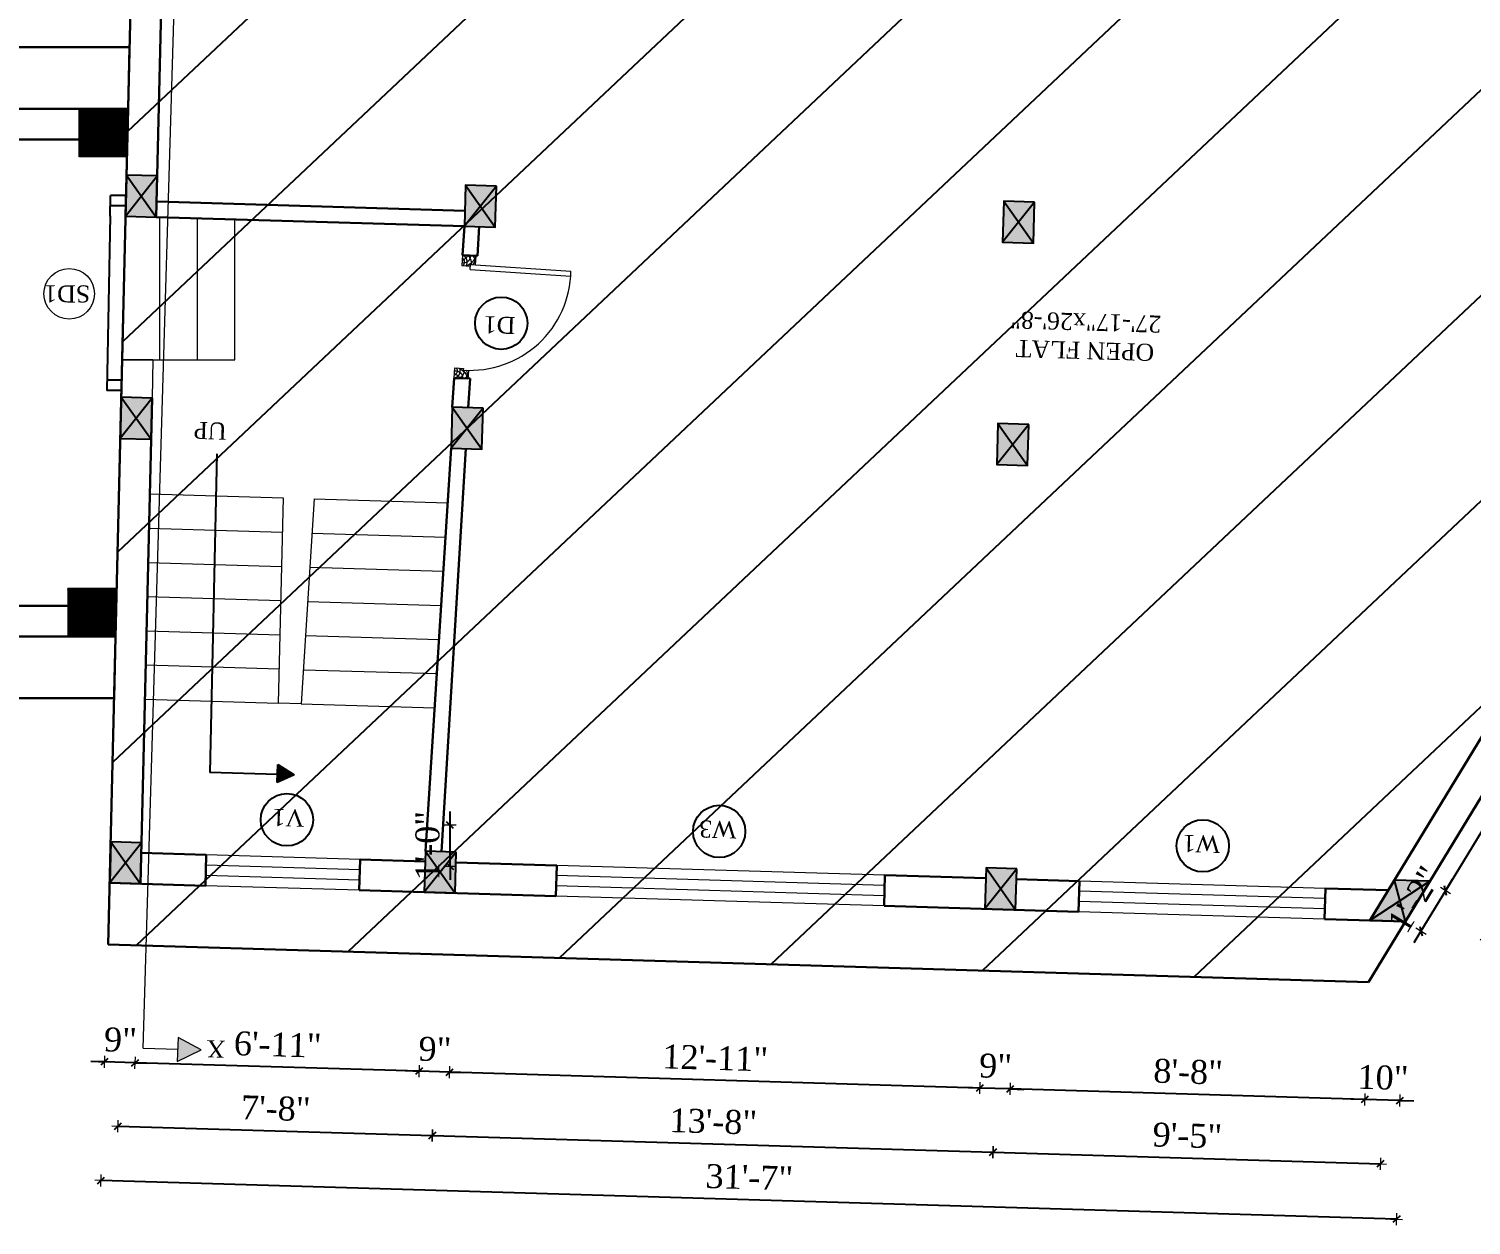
# Model space of a CAD drawing. Header units: inches. Extents: x 4069 to 291496, y -47643 to 12535.
# Drawn here: x 141528.4 to 141950.1, y -20726.8 to -20377 of the extents above; entities that cross this region are included whole.
import ezdxf

# ---------------------------------------------------------------- set-up
doc = ezdxf.new("R2010")
doc.units = ezdxf.units.IN
doc.header["$LTSCALE"] = 5
doc.header["$MEASUREMENT"] = 0
for name, color, linetype, lineweight in [('A-WALL', 7, 'Continuous', 9), ('Dimension', 7, 'Continuous', 18), ('DOOR', 62, 'Continuous', 0), ('Dw', 2, 'Continuous', 18), ('tefriş', 30, 'Continuous', 9)]:
    doc.layers.add(name, color=color, linetype=linetype, lineweight=lineweight)
doc.layers.add('dim line', color=7, linetype='Continuous', lineweight=15, true_color=0xfab2b2)
doc.layers.add('TEXT', color=6, linetype='Continuous')
doc.layers.add('WALL', color=7, linetype='Continuous')
doc.styles.add('ordinary', font='times.ttf')
doc.dimstyles.new('Copy of 96', dxfattribs={"dimtxt": 7, "dimasz": 4, "dimexe": 0.5, "dimexo": 0.5, "dimgap": 3, "dimtad": 1, "dimdec": 1, "dimzin": 11, "dimdsep": 46, "dimlunit": 4, "dimtxsty": 'ordinary', "dimblk": 'OBLIQUE', "dimcen": 0.09, "dimse1": 1, "dimse2": 1, "dimclrt": 6, "dimazin": 0, "dimtfac": 1, "dimtdec": 1, "dimtix": 1, "dimtmove": 2, "dimatfit": 3, "dimldrblk": 'leader', "dimfxl": 0.5, "dimfxlon": 1, "dimtolj": 1, "dimtzin": 0, "dimarcsym": 0})

# ---------------------------------------------------------------- blocks, each defined once
blk = doc.blocks.new('C1a')
at = {"color": 1, "ltscale": 5}
for p, q in [((18657.75, 4625.76), (18648.75, 4625.76)), ((18648.75, 4625.76), (18648.82, 4613.76)), ((18657.82, 4613.76), (18657.75, 4625.76)), ((18648.82, 4613.76), (18657.82, 4613.76))]:
    blk.add_line(p, q, dxfattribs=at)
blk = doc.blocks.new('c2a')
at = {"color": 1, "ltscale": 5}
for p, q in [((18091.63, 4625.76), (18084.82, 4613.76)), ((18101.98, 4625.76), (18091.63, 4625.76)), ((18095.17, 4613.76), (18101.98, 4625.76)), ((18084.82, 4613.76), (18095.17, 4613.76))]:
    blk.add_line(p, q, dxfattribs=at)
blk = doc.blocks.new('A$C27B36B59')
at = {"layer": 'DOOR'}
for p, q in [((0, 4), (0, 0)), ((2.5, 4), (0, 4)), ((0, 0), (3, 0)), ((2.5, 2.5), (2.5, 4)), ((3, 2.5), (2.5, 2.5)), ((3, 0), (3, 2.5))]:
    blk.add_line(p, q, dxfattribs=at)
for centre, radius, start, end in [((-1.4, -0.54), 4.75, 22.1411, 72.838), ((1.34, 2.09), 1.64, 45.138, 144.8948), ((2.21, 0.3), 2.49, 83.3149, 152.658), ((0.13, 0.37), 2.05, 349.4875, 93.6805), ((1.96, -0.47), 2.01, 58.7447, 166.495), ((-0.06, 0.32), 1.13, 343.542, 86.947), ((2.08, -0.4), 1.17, 38.2816, 160.1519)]:
    blk.add_arc(centre, radius, start, end, dxfattribs=at)
blk = doc.blocks.new('D2')
at = {"layer": 'DOOR'}
for p, q in [((74473.95, 24047.59), (74473.95, 24018.09)), ((74473.95, 24047.59), (74475.45, 24047.59)), ((74475.45, 24047.59), (74475.45, 24018.13))]:
    blk.add_line(p, q, dxfattribs=at)
blk.add_arc((74473.95, 24047.59), 29.5, 180, 272.9146, dxfattribs=at)
at = {"layer": 'DOOR', "xscale": -1, "rotation": 180}
blk.add_blockref('A$C27B36B59', (74441.95, 24050.09), dxfattribs=at)
at = {"layer": 'DOOR', "rotation": 180}
blk.add_blockref('A$C27B36B59', (74477.95, 24050.09), dxfattribs=at)
blk = doc.blocks.new('x-x')
at = {"ltscale": 5}
for points in [[(11364.03, -701.52), (11364.03, -694.51), (11357.15, -698.09)], [(11364.03, -1135.52), (11364.03, -1128.51), (11357.15, -1132.09)]]:
    blk.add_hatch(color=256, dxfattribs=at).paths.add_polyline_path(points)
for p, q in [((11364.03, -694.51), (11357.15, -698.09)), ((11364.03, -701.52), (11364.03, -694.51)), ((11357.15, -698.09), (11364.03, -701.52)), ((11374.13, -698.09), (11364.03, -698.09)), ((11374.13, -698.09), (11374.13, -1132.09)), ((11364.03, -1128.51), (11357.15, -1132.09)), ((11364.03, -1135.52), (11364.03, -1128.51)), ((11357.15, -1132.09), (11364.03, -1135.52)), ((11374.13, -1132.09), (11364.03, -1132.09))]:
    blk.add_line(p, q, dxfattribs=at)
at = {"layer": 'A-WALL', "color": 1, "ltscale": 5}
blk.add_line((11374.13, -1120.09), (11374.13, -1132.09), dxfattribs=at)
at = {"layer": 'TEXT', "style": 'ordinary'}
for p in [(11350.08, -700.97), (11350.08, -1134.1)]:
    blk.add_text('X', height=5, dxfattribs=at).set_placement(p)
blk = doc.blocks.new('oblique')
at = {"color": 0, "lineweight": -2}
blk.add_line((0.25, 0.25), (-0.25, -0.25), dxfattribs=at)
at = {"layer": 'dim line', "lineweight": 9}
for p, q in [((-0.4375, 0), (0.4375, 0)), ((0, 0.4375), (0, -0.4375))]:
    blk.add_line(p, q, dxfattribs=at)
blk = doc.blocks.new('*D4229')
at = {"layer": 'A-WALL', "color": 0, "lineweight": -2, "ltscale": 50, "transparency": 16777216}
blk.add_line((142051.93, -20449.2), (141942.61, -20629.01), dxfattribs=at)
at = {"layer": 'Defpoints', "color": 0, "ltscale": 50, "transparency": 16777216}
for p in [(142047.37, -20446.42), (141938.04, -20626.24), (141942.61, -20629.01)]:
    blk.add_point(p, dxfattribs=at)
at = {"layer": 'A-WALL', "color": 0, "lineweight": -2, "ltscale": 50, "transparency": 16777216, "xscale": 4, "yscale": 4, "zscale": 4}
for p, rotation in [((142051.93, -20449.2), 58.70147092372464), ((141942.61, -20629.01), 238.7014709237247)]:
    blk.add_blockref('oblique', p, dxfattribs=dict(at, rotation=rotation))
at = {"layer": 'A-WALL', "color": 6, "ltscale": 50, "transparency": 16777216, "insert": (141991.66, -20535.69), "char_height": 7, "attachment_point": 5, "rotation": 58.7015, "style": 'ordinary'}
blk.add_mtext('\\A1;17\'-6"', dxfattribs=at)
blk = doc.blocks.new('_OBLIQUE')
at = {"color": 0, "linetype": 'ByBlock'}
blk.add_line((-0.5, -0.5), (0.5, 0.5), dxfattribs=at)
blk = doc.blocks.new('leader')
at = {"layer": 'Dimension'}
for p, q in [((0, -4.33), (0, 4.33)), ((-4.42, 0), (4.42, 0))]:
    blk.add_line(p, q, dxfattribs=at)
blk = doc.blocks.new('*D4230')
at = {"layer": 'A-WALL', "color": 0, "lineweight": -2, "ltscale": 50, "transparency": 16777216}
for p, q in [((141942.61, -20629.01), (141944.69, -20625.6)), ((141942.61, -20629.01), (141935.44, -20640.81)), ((141935.44, -20640.81), (141933.36, -20644.22))]:
    blk.add_line(p, q, dxfattribs=at)
at = {"layer": 'Defpoints', "color": 0, "ltscale": 50, "transparency": 16777216}
for p in [(141938.04, -20626.24), (141930.88, -20638.03), (141935.44, -20640.81)]:
    blk.add_point(p, dxfattribs=at)
at = {"layer": 'A-WALL', "color": 0, "lineweight": -2, "ltscale": 50, "transparency": 16777216, "xscale": 4, "yscale": 4, "zscale": 4}
for p, rotation in [((141942.61, -20629.01), 238.7014709237247), ((141935.44, -20640.81), 58.70147092372466)]:
    blk.add_blockref('oblique', p, dxfattribs=dict(at, rotation=rotation))
at = {"layer": 'A-WALL', "color": 6, "ltscale": 50, "transparency": 16777216, "insert": (141933.47, -20631.53), "char_height": 7, "attachment_point": 5, "rotation": 58.7015, "style": 'ordinary'}
blk.add_mtext('\\A1;1\'-2"', dxfattribs=at)
blk = doc.blocks.new('*D4231')
at = {"layer": 'A-WALL', "color": 0, "lineweight": -2, "ltscale": 50, "transparency": 16777216}
blk.add_line((141954.24, -20644.16), (142070.74, -20452.55), dxfattribs=at)
at = {"layer": 'Defpoints', "color": 0, "ltscale": 50, "transparency": 16777216}
for p in [(142050.95, -20440.53), (142070.74, -20452.55), (141934.46, -20632.13)]:
    blk.add_point(p, dxfattribs=at)
at = {"layer": 'A-WALL', "color": 0, "lineweight": -2, "ltscale": 50, "transparency": 16777216, "xscale": 4, "yscale": 4, "zscale": 4}
for p, rotation in [((142070.74, -20452.55), 58.70147092241027), ((141954.24, -20644.16), 238.7014709224103)]:
    blk.add_blockref('oblique', p, dxfattribs=dict(at, rotation=rotation))
at = {"layer": 'A-WALL', "color": 6, "ltscale": 50, "transparency": 16777216, "insert": (142006.88, -20544.95), "char_height": 7, "attachment_point": 5, "rotation": 58.7015, "style": 'ordinary'}
blk.add_mtext('\\A1;18\'-8"', dxfattribs=at)
blk = doc.blocks.new('*D4166')
at = {"layer": 'A-WALL', "color": 0, "lineweight": -2, "ltscale": 50, "transparency": 16777216}
blk.add_line((142166.57, -20326.44), (141964.65, -20658.57), dxfattribs=at)
at = {"layer": 'Defpoints', "color": 0, "ltscale": 50, "transparency": 16777216}
for p in [(142132.8, -20305.91), (141930.88, -20638.03), (141964.65, -20658.57)]:
    blk.add_point(p, dxfattribs=at)
at = {"layer": 'A-WALL', "color": 0, "lineweight": -2, "ltscale": 50, "transparency": 16777216, "xscale": 4, "yscale": 4, "zscale": 4}
for p, rotation in [((142166.57, -20326.44), 58.70147092240713), ((141964.65, -20658.57), 238.7014709224071)]:
    blk.add_blockref('oblique', p, dxfattribs=dict(at, rotation=rotation))
at = {"layer": 'A-WALL', "color": 6, "ltscale": 50, "transparency": 16777216, "insert": (142060.01, -20489.1), "char_height": 7, "attachment_point": 5, "rotation": 58.7015, "style": 'ordinary'}
blk.add_mtext('\\A1;32\'-5"', dxfattribs=at)
blk = doc.blocks.new('*D4167')
at = {"layer": 'A-WALL', "color": 0, "lineweight": -2, "ltscale": 50, "transparency": 16777216}
for p, q in [((141918.97, -20690.07), (141914.97, -20689.95)), ((141929.31, -20690.38), (141918.97, -20690.07)), ((141929.31, -20690.38), (141933.31, -20690.5))]:
    blk.add_line(p, q, dxfattribs=at)
at = {"layer": 'Defpoints', "color": 0, "ltscale": 50, "transparency": 16777216}
for p in [(141920.53, -20637.72), (141930.88, -20638.03), (141918.97, -20690.07)]:
    blk.add_point(p, dxfattribs=at)
at = {"layer": 'A-WALL', "color": 0, "lineweight": -2, "ltscale": 50, "transparency": 16777216, "xscale": 4, "yscale": 4, "zscale": 4}
for p, rotation in [((141918.97, -20690.07), 358.2899854281607), ((141929.31, -20690.38), 178.2899854281607)]:
    blk.add_blockref('oblique', p, dxfattribs=dict(at, rotation=rotation))
at = {"layer": 'A-WALL', "color": 6, "ltscale": 50, "transparency": 16777216, "insert": (141924.34, -20683.67), "char_height": 7, "attachment_point": 5, "rotation": 358.29, "style": 'ordinary'}
blk.add_mtext('\\A1;10"', dxfattribs=at)
blk = doc.blocks.new('*D4168')
at = {"layer": 'A-WALL', "color": 0, "lineweight": -2, "ltscale": 50, "transparency": 16777216}
blk.add_line((141918.97, -20690.07), (141815.36, -20686.98), dxfattribs=at)
at = {"layer": 'Defpoints', "color": 0, "ltscale": 50, "transparency": 16777216}
for p in [(141816.93, -20634.63), (141920.53, -20637.72), (141815.36, -20686.98)]:
    blk.add_point(p, dxfattribs=at)
at = {"layer": 'A-WALL', "color": 0, "lineweight": -2, "ltscale": 50, "transparency": 16777216, "xscale": 4, "yscale": 4, "zscale": 4}
for p, rotation in [((141815.36, -20686.98), 178.2899854280954), ((141918.97, -20690.07), 358.2899854280954)]:
    blk.add_blockref('oblique', p, dxfattribs=dict(at, rotation=rotation))
at = {"layer": 'A-WALL', "color": 6, "ltscale": 50, "transparency": 16777216, "insert": (141867.36, -20681.97), "char_height": 7, "attachment_point": 5, "rotation": 358.29, "style": 'ordinary'}
blk.add_mtext('\\A1;8\'-8"', dxfattribs=at)
blk = doc.blocks.new('*D4169')
at = {"layer": 'A-WALL', "color": 0, "lineweight": -2, "ltscale": 50, "transparency": 16777216}
for p, q in [((141806.37, -20686.71), (141802.37, -20686.59)), ((141815.36, -20686.98), (141806.37, -20686.71)), ((141815.36, -20686.98), (141819.36, -20687.1))]:
    blk.add_line(p, q, dxfattribs=at)
at = {"layer": 'Defpoints', "color": 0, "ltscale": 50, "transparency": 16777216}
for p in [(141807.93, -20634.36), (141816.93, -20634.63), (141806.37, -20686.71)]:
    blk.add_point(p, dxfattribs=at)
at = {"layer": 'A-WALL', "color": 0, "lineweight": -2, "ltscale": 50, "transparency": 16777216, "xscale": 4, "yscale": 4, "zscale": 4}
for p, rotation in [((141806.37, -20686.71), 358.2899854280954), ((141815.36, -20686.98), 178.2899854280954)]:
    blk.add_blockref('oblique', p, dxfattribs=dict(at, rotation=rotation))
at = {"layer": 'A-WALL', "color": 6, "ltscale": 50, "transparency": 16777216, "insert": (141811.06, -20680.28), "char_height": 7, "attachment_point": 5, "rotation": 358.29, "style": 'ordinary'}
blk.add_mtext('\\A1;9"', dxfattribs=at)
blk = doc.blocks.new('*D4170')
at = {"layer": 'A-WALL', "color": 0, "lineweight": -2, "ltscale": 50, "transparency": 16777216}
blk.add_line((141806.37, -20686.71), (141651.44, -20682.08), dxfattribs=at)
at = {"layer": 'Defpoints', "color": 0, "ltscale": 50, "transparency": 16777216}
for p in [(141653, -20629.73), (141807.93, -20634.36), (141651.44, -20682.08)]:
    blk.add_point(p, dxfattribs=at)
at = {"layer": 'A-WALL', "color": 0, "lineweight": -2, "ltscale": 50, "transparency": 16777216, "xscale": 4, "yscale": 4, "zscale": 4}
for p, rotation in [((141651.44, -20682.08), 178.2899854280954), ((141806.37, -20686.71), 358.2899854280954)]:
    blk.add_blockref('oblique', p, dxfattribs=dict(at, rotation=rotation))
at = {"layer": 'A-WALL', "color": 6, "ltscale": 50, "transparency": 16777216, "insert": (141729.1, -20677.9), "char_height": 7, "attachment_point": 5, "rotation": 358.29, "style": 'ordinary'}
blk.add_mtext('\\A1;12\'-11"', dxfattribs=at)
blk = doc.blocks.new('*D4171')
at = {"layer": 'A-WALL', "color": 0, "lineweight": -2, "ltscale": 50, "transparency": 16777216}
for p, q in [((141642.44, -20681.82), (141638.44, -20681.7)), ((141651.44, -20682.08), (141642.44, -20681.82)), ((141651.44, -20682.08), (141655.44, -20682.2))]:
    blk.add_line(p, q, dxfattribs=at)
at = {"layer": 'Defpoints', "color": 0, "ltscale": 50, "transparency": 16777216}
for p in [(141644, -20629.47), (141653, -20629.73), (141642.44, -20681.82)]:
    blk.add_point(p, dxfattribs=at)
at = {"layer": 'A-WALL', "color": 0, "lineweight": -2, "ltscale": 50, "transparency": 16777216, "xscale": 4, "yscale": 4, "zscale": 4}
for p, rotation in [((141642.44, -20681.82), 358.2899854280954), ((141651.44, -20682.08), 178.2899854280954)]:
    blk.add_blockref('oblique', p, dxfattribs=dict(at, rotation=rotation))
at = {"layer": 'A-WALL', "color": 6, "ltscale": 50, "transparency": 16777216, "insert": (141647.14, -20675.38), "char_height": 7, "attachment_point": 5, "rotation": 358.29, "style": 'ordinary'}
blk.add_mtext('\\A1;9"', dxfattribs=at)
blk = doc.blocks.new('*D4172')
at = {"layer": 'A-WALL', "color": 0, "lineweight": -2, "ltscale": 50, "transparency": 16777216}
blk.add_line((141642.44, -20681.82), (141559.48, -20679.34), dxfattribs=at)
at = {"layer": 'Defpoints', "color": 0, "ltscale": 50, "transparency": 16777216}
for p in [(141561.04, -20626.99), (141644, -20629.47), (141559.48, -20679.34)]:
    blk.add_point(p, dxfattribs=at)
at = {"layer": 'A-WALL', "color": 0, "lineweight": -2, "ltscale": 50, "transparency": 16777216, "xscale": 4, "yscale": 4, "zscale": 4}
for p, rotation in [((141559.48, -20679.34), 178.2899854280954), ((141642.44, -20681.82), 358.2899854280954)]:
    blk.add_blockref('oblique', p, dxfattribs=dict(at, rotation=rotation))
at = {"layer": 'A-WALL', "color": 6, "ltscale": 50, "transparency": 16777216, "insert": (141601.16, -20674.02), "char_height": 7, "attachment_point": 5, "rotation": 358.29, "style": 'ordinary'}
blk.add_mtext('\\A1;6\'-11"', dxfattribs=at)
blk = doc.blocks.new('*D4173')
at = {"layer": 'A-WALL', "color": 0, "lineweight": -2, "ltscale": 50, "transparency": 16777216}
for p, q in [((141550.48, -20679.07), (141546.48, -20678.95)), ((141559.48, -20679.34), (141550.48, -20679.07)), ((141559.48, -20679.34), (141563.48, -20679.46))]:
    blk.add_line(p, q, dxfattribs=at)
at = {"layer": 'Defpoints', "color": 0, "ltscale": 50, "transparency": 16777216}
for p in [(141552.04, -20626.72), (141561.04, -20626.99), (141550.48, -20679.07)]:
    blk.add_point(p, dxfattribs=at)
at = {"layer": 'A-WALL', "color": 0, "lineweight": -2, "ltscale": 50, "transparency": 16777216, "xscale": 4, "yscale": 4, "zscale": 4}
for p, rotation in [((141550.48, -20679.07), 358.2899854280954), ((141559.48, -20679.34), 178.2899854280954)]:
    blk.add_blockref('oblique', p, dxfattribs=dict(at, rotation=rotation))
at = {"layer": 'A-WALL', "color": 6, "ltscale": 50, "transparency": 16777216, "insert": (141555.18, -20672.64), "char_height": 7, "attachment_point": 5, "rotation": 358.29, "style": 'ordinary'}
blk.add_mtext('\\A1;9"', dxfattribs=at)
blk = doc.blocks.new('*D4174')
at = {"layer": 'A-WALL', "color": 0, "lineweight": -2, "ltscale": 50, "transparency": 16777216}
blk.add_line((141554.42, -20697.87), (141646.38, -20700.62), dxfattribs=at)
at = {"layer": 'Defpoints', "color": 0, "ltscale": 50, "transparency": 16777216}
for p in [(141556.54, -20626.86), (141648.5, -20629.6), (141646.38, -20700.62)]:
    blk.add_point(p, dxfattribs=at)
at = {"layer": 'A-WALL', "color": 0, "lineweight": -2, "ltscale": 50, "transparency": 16777216, "xscale": 4, "yscale": 4, "zscale": 4}
for p, rotation in [((141554.42, -20697.87), 178.2899854281389), ((141646.38, -20700.62), 358.2899854281389)]:
    blk.add_blockref('oblique', p, dxfattribs=dict(at, rotation=rotation))
at = {"layer": 'A-WALL', "color": 6, "ltscale": 50, "transparency": 16777216, "insert": (141600.6, -20692.68), "char_height": 7, "attachment_point": 5, "rotation": 358.29, "style": 'ordinary'}
blk.add_mtext('\\A1;7\'-8"', dxfattribs=at)
blk = doc.blocks.new('*D4175')
at = {"layer": 'A-WALL', "color": 0, "lineweight": -2, "ltscale": 50, "transparency": 16777216}
blk.add_line((141646.38, -20700.62), (141810.31, -20705.51), dxfattribs=at)
at = {"layer": 'Defpoints', "color": 0, "ltscale": 50, "transparency": 16777216}
for p in [(141648.5, -20629.6), (141812.43, -20634.49), (141810.31, -20705.51)]:
    blk.add_point(p, dxfattribs=at)
at = {"layer": 'A-WALL', "color": 0, "lineweight": -2, "ltscale": 50, "transparency": 16777216, "xscale": 4, "yscale": 4, "zscale": 4}
for p, rotation in [((141646.38, -20700.62), 178.2899854280954), ((141810.31, -20705.51), 358.2899854280954)]:
    blk.add_blockref('oblique', p, dxfattribs=dict(at, rotation=rotation))
at = {"layer": 'A-WALL', "color": 6, "ltscale": 50, "transparency": 16777216, "insert": (141728.54, -20696.51), "char_height": 7, "attachment_point": 5, "rotation": 358.29, "style": 'ordinary'}
blk.add_mtext('\\A1;13\'-8"', dxfattribs=at)
blk = doc.blocks.new('*D4176')
at = {"layer": 'A-WALL', "color": 0, "lineweight": -2, "ltscale": 50, "transparency": 16777216}
blk.add_line((141810.31, -20705.51), (141923.58, -20708.89), dxfattribs=at)
at = {"layer": 'Defpoints', "color": 0, "ltscale": 50, "transparency": 16777216}
for p in [(141812.43, -20634.49), (141925.7, -20637.88), (141923.58, -20708.89)]:
    blk.add_point(p, dxfattribs=at)
at = {"layer": 'A-WALL', "color": 0, "lineweight": -2, "ltscale": 50, "transparency": 16777216, "xscale": 4, "yscale": 4, "zscale": 4}
for p, rotation in [((141810.31, -20705.51), 178.2899854280954), ((141923.58, -20708.89), 358.2899854280954)]:
    blk.add_blockref('oblique', p, dxfattribs=dict(at, rotation=rotation))
at = {"layer": 'A-WALL', "color": 6, "ltscale": 50, "transparency": 16777216, "insert": (141867.14, -20700.63), "char_height": 7, "attachment_point": 5, "rotation": 358.29, "style": 'ordinary'}
blk.add_mtext('\\A1;9\'-5"', dxfattribs=at)
blk = doc.blocks.new('*D4177')
at = {"layer": 'A-WALL', "color": 0, "lineweight": -2, "ltscale": 50, "transparency": 16777216}
blk.add_line((141928.28, -20725.06), (141549.45, -20713.75), dxfattribs=at)
at = {"layer": 'Defpoints', "color": 0, "ltscale": 50, "transparency": 16777216}
for p in [(141552.04, -20626.72), (141930.88, -20638.03), (141549.45, -20713.75)]:
    blk.add_point(p, dxfattribs=at)
at = {"layer": 'A-WALL', "color": 0, "lineweight": -2, "ltscale": 50, "transparency": 16777216, "xscale": 4, "yscale": 4, "zscale": 4}
for p, rotation in [((141549.45, -20713.75), 178.2899854280954), ((141928.28, -20725.06), 358.2899854280954)]:
    blk.add_blockref('oblique', p, dxfattribs=dict(at, rotation=rotation))
at = {"layer": 'A-WALL', "color": 6, "ltscale": 50, "transparency": 16777216, "insert": (141739.06, -20712.84), "char_height": 7, "attachment_point": 5, "rotation": 358.29, "style": 'ordinary'}
blk.add_mtext('\\A1;31\'-7"', dxfattribs=at)
blk = doc.blocks.new('*D4187')
at = {"layer": 'A-WALL', "color": 0, "lineweight": -2, "ltscale": 50, "transparency": 16777216}
for p, q in [((141651.54, -20609.86), (141651.54, -20605.86)), ((141651.54, -20621.86), (141651.54, -20609.86)), ((141651.54, -20621.86), (141651.54, -20625.86))]:
    blk.add_line(p, q, dxfattribs=at)
at = {"layer": 'Defpoints', "color": 0, "ltscale": 50, "transparency": 16777216}
for p in [(141651.54, -20609.86), (141723.06, -20609.86), (141723.13, -20621.86)]:
    blk.add_point(p, dxfattribs=at)
at = {"layer": 'A-WALL', "color": 0, "lineweight": -2, "ltscale": 50, "transparency": 16777216, "xscale": 4, "yscale": 4, "zscale": 4}
for p, rotation in [((141651.54, -20609.86), 270), ((141651.54, -20621.86), 90)]:
    blk.add_blockref('oblique', p, dxfattribs=dict(at, rotation=rotation))
at = {"layer": 'A-WALL', "color": 6, "ltscale": 50, "transparency": 16777216, "insert": (141644.98, -20615.86), "char_height": 7, "attachment_point": 5, "rotation": 90, "style": 'ordinary'}
blk.add_mtext('\\A1;1\'-0"', dxfattribs=at)

msp = doc.modelspace()

# ---------------------------------------------------------------- hatches: boundary and pattern name
at = {"layer": 'A-WALL', "ltscale": 5}
h = msp.add_hatch(dxfattribs=at)
h.set_pattern_fill('ANSI31', color=256, angle=180)
h.set_pattern_definition([(225, (166088.77571, -18910.67997), (0.08838834765, -0.08838834765), [])])
h.paths.add_polyline_path([(141557.07658, -20414.40112), (141557.07658, -20400.40112), (141543.07658, -20400.40112), (141543.07658, -20414.40112)])
h = msp.add_hatch(dxfattribs=at)
h.set_pattern_fill('ANSI31', color=256, angle=180)
h.set_pattern_definition([(225, (165975.83, -18901.9623), (0.08838834765, -0.08838834765), [])])
h.paths.add_polyline_path([(141553.75198, -20540.68345), (141539.75198, -20540.68345), (141539.75198, -20554.68345), (141553.75198, -20554.68345)])
at = {"layer": 'WALL', "linetype": 'ByBlock', "ltscale": 5, "true_color": 0xf8991e}
h = msp.add_hatch(dxfattribs=at)
h.set_pattern_fill('ANSI31', color=30, scale=350, angle=178.2899854)
h.set_pattern_definition([(223.29, (149345.914, -23107.454), (29.99899, -31.8453), [])])
h.paths.add_polyline_path([(142150.71991, -20276.42987), (141920.12272, -20655.71754), (141551.61827, -20644.71612), (141560.94825, -20258.82268)])
h = msp.add_hatch(color=30, dxfattribs=at)
h.dxf.hatch_style = 1
h.paths.add_polyline_path([(141556.94922, -20419.77502), (141561.30515, -20425.90774), (141565.94539, -20420.04359)])
h.paths.add_polyline_path([(141556.94922, -20419.77502), (141556.66491, -20431.77188), (141561.30515, -20425.90774)])
h.paths.add_polyline_path([(141556.66491, -20431.77188), (141565.66107, -20432.04045), (141561.30515, -20425.90774)])
h.paths.add_polyline_path([(141561.30515, -20425.90774), (141565.66107, -20432.04045), (141565.94539, -20420.04359)])
h = msp.add_hatch(color=30, dxfattribs=at)
h.dxf.hatch_style = 1
h.paths.add_polyline_path([(141660.43165, -20428.86708), (141665.10869, -20423.00404), (141656.1127, -20422.73547)])
h.paths.add_polyline_path([(141656.1127, -20422.73547), (141655.75461, -20434.73013), (141660.43165, -20428.86708)])
h.paths.add_polyline_path([(141660.43165, -20428.86708), (141655.75461, -20434.73013), (141664.7506, -20434.9987)])
h.paths.add_polyline_path([(141664.7506, -20434.9987), (141665.10869, -20423.00404), (141660.43165, -20428.86708)])
h = msp.add_hatch(color=30, dxfattribs=at)
h.dxf.hatch_style = 1
h.paths.add_polyline_path([(141817.78179, -20433.56465), (141822.45883, -20427.70161), (141813.46284, -20427.43304)])
h.paths.add_polyline_path([(141813.46284, -20427.43304), (141813.10475, -20439.4277), (141817.78179, -20433.56465)])
h.paths.add_polyline_path([(141817.78179, -20433.56465), (141813.10475, -20439.4277), (141822.10074, -20439.69627)])
h.paths.add_polyline_path([(141822.10074, -20439.69627), (141822.45883, -20427.70161), (141817.78179, -20433.56465)])
h = msp.add_hatch(color=30, dxfattribs=at)
h.dxf.hatch_style = 1
h.paths.add_polyline_path([(141555.40917, -20484.758), (141559.76509, -20490.89072), (141564.40533, -20485.02658)])
h.paths.add_polyline_path([(141555.40917, -20484.758), (141555.12485, -20496.75486), (141559.76509, -20490.89072)])
h.paths.add_polyline_path([(141555.12485, -20496.75486), (141564.12101, -20497.02344), (141559.76509, -20490.89072)])
h.paths.add_polyline_path([(141559.76509, -20490.89072), (141564.12101, -20497.02344), (141564.40533, -20485.02658)])
h = msp.add_hatch(color=30, dxfattribs=at)
h.dxf.hatch_style = 1
h.paths.add_polyline_path([(141656.51473, -20493.77911), (141661.19177, -20487.91606), (141652.19578, -20487.6475)])
h.paths.add_polyline_path([(141652.19578, -20487.6475), (141651.83769, -20499.64215), (141656.51473, -20493.77911)])
h.paths.add_polyline_path([(141656.51473, -20493.77911), (141651.83769, -20499.64215), (141660.83368, -20499.91072)])
h.paths.add_polyline_path([(141660.83368, -20499.91072), (141661.19177, -20487.91606), (141656.51473, -20493.77911)])
h = msp.add_hatch(color=30, dxfattribs=at)
h.dxf.hatch_style = 1
h.paths.add_polyline_path([(141816.05715, -20498.54213), (141820.73419, -20492.67908), (141811.7382, -20492.41051)])
h.paths.add_polyline_path([(141811.7382, -20492.41051), (141811.38011, -20504.40517), (141816.05715, -20498.54213)])
h.paths.add_polyline_path([(141816.05715, -20498.54213), (141811.38011, -20504.40517), (141820.3761, -20504.67374)])
h.paths.add_polyline_path([(141820.3761, -20504.67374), (141820.73419, -20492.67908), (141816.05715, -20498.54213)])
at = {"layer": 'WALL', "linetype": 'ByBlock', "ltscale": 5}
msp.add_hatch(color=2, dxfattribs=at).paths.add_polyline_path([(141605.97815, -20595.15116), (141601.04748, -20597.40762), (141601.20409, -20592.16171)])
at = {"layer": 'WALL', "linetype": 'ByBlock', "ltscale": 5, "true_color": 0xf8991e}
h = msp.add_hatch(color=30, dxfattribs=at)
h.dxf.hatch_style = 1
h.paths.add_polyline_path([(141552.32906, -20614.72397), (141556.68498, -20620.85669), (141561.32522, -20614.99254)])
h.paths.add_polyline_path([(141552.32906, -20614.72397), (141552.04474, -20626.72083), (141556.68498, -20620.85669)])
h.paths.add_polyline_path([(141552.04474, -20626.72083), (141561.04091, -20626.9894), (141556.68498, -20620.85669)])
h.paths.add_polyline_path([(141556.68498, -20620.85669), (141561.04091, -20626.9894), (141561.32522, -20614.99254)])
h = msp.add_hatch(color=30, dxfattribs=at)
h.dxf.hatch_style = 1
h.paths.add_polyline_path([(141648.6809, -20623.60315), (141653.35794, -20617.74011), (141644.36195, -20617.47154)])
h.paths.add_polyline_path([(141644.36195, -20617.47154), (141644.00386, -20629.4662), (141648.6809, -20623.60315)])
h.paths.add_polyline_path([(141648.6809, -20623.60315), (141644.00386, -20629.4662), (141652.99985, -20629.73477)])
h.paths.add_polyline_path([(141652.99985, -20629.73477), (141653.35794, -20617.74011), (141648.6809, -20623.60315)])
h = msp.add_hatch(color=30, dxfattribs=at)
h.dxf.hatch_style = 1
h.paths.add_polyline_path([(141812.60786, -20628.49707), (141817.2849, -20622.63403), (141808.28891, -20622.36546)])
h.paths.add_polyline_path([(141808.28891, -20622.36546), (141807.93082, -20634.36011), (141812.60786, -20628.49707)])
h.paths.add_polyline_path([(141812.60786, -20628.49707), (141807.93082, -20634.36011), (141816.92681, -20634.62868)])
h.paths.add_polyline_path([(141816.92681, -20634.62868), (141817.2849, -20622.63403), (141812.60786, -20628.49707)])
h = msp.add_hatch(color=30, dxfattribs=at)
h.dxf.hatch_style = 1
h.paths.add_polyline_path([(141929.28785, -20631.98046), (141927.69973, -20625.93038), (141920.53091, -20637.72171)])
h.paths.add_polyline_path([(141929.28785, -20631.98046), (141920.53091, -20637.72171), (141930.87596, -20638.03055)])
h.paths.add_polyline_path([(141930.87596, -20638.03055), (141938.04478, -20626.23922), (141929.28785, -20631.98046)])
h.paths.add_polyline_path([(141929.28785, -20631.98046), (141938.04478, -20626.23922), (141927.69973, -20625.93038)])

# ---------------------------------------------------------------- linework, layer by layer
at = {"color": 1, "ltscale": 5}
for p, q in [((141556.66491, -20431.77188), (141565.94539, -20420.04359)), ((141556.94922, -20419.77502), (141565.66107, -20432.04045)), ((141665.10869, -20423.00404), (141655.75461, -20434.73013)), ((141656.1127, -20422.73547), (141664.7506, -20434.9987)), ((141822.45883, -20427.70161), (141813.10475, -20439.4277)), ((141813.46284, -20427.43304), (141822.10074, -20439.69627)), ((141564.40533, -20485.02658), (141555.12485, -20496.75486)), ((141555.40917, -20484.758), (141564.12101, -20497.02344)), ((141661.19177, -20487.91606), (141651.83769, -20499.64215)), ((141652.19578, -20487.6475), (141660.83368, -20499.91072)), ((141820.73419, -20492.67908), (141811.38011, -20504.40517)), ((141811.7382, -20492.41051), (141820.3761, -20504.67374)), ((141647.32121, -20565.5368), (141647.65563, -20565.55801)), ((141561.32522, -20614.99254), (141552.04474, -20626.72083)), ((141552.32906, -20614.72397), (141561.04091, -20626.9894)), ((141653.35794, -20617.74011), (141644.00386, -20629.4662)), ((141644.36195, -20617.47154), (141652.99985, -20629.73477)), ((141817.2849, -20622.63403), (141807.93082, -20634.36011)), ((141808.28891, -20622.36546), (141816.92681, -20634.62868)), ((141938.04478, -20626.23922), (141920.53091, -20637.72171)), ((141930.87596, -20638.03055), (141927.69973, -20625.93038))]:
    msp.add_line(p, q, dxfattribs=at)
at = {"layer": 'A-WALL', "lineweight": 30}
for p, q in [((141560.76382, -20258.81717), (141551.61827, -20644.71612)), ((142150.71991, -20276.42987), (141920.12272, -20655.71754)), ((141569.04919, -20289.07789), (141565.66107, -20432.04045)), ((142122.4528, -20305.59934), (141920.53091, -20637.72171)), ((141201.92092, -20382.40112), (141557.83496, -20382.40112)), ((141557.40837, -20400.40112), (141557.83496, -20382.40112)), ((141190.28966, -20400.40112), (141557.40837, -20400.40112)), ((141557.40837, -20400.40112), (141556.66491, -20431.77188)), ((141432.86572, -20409.40112), (141543.07658, -20409.40112)), ((141655.88889, -20430.23213), (141565.79535, -20427.54246)), ((141655.75461, -20434.73013), (141565.66107, -20432.04045)), ((141655.18385, -20443.21688), (141655.75461, -20434.73013)), ((141659.55788, -20443.34746), (141660.07009, -20434.85896)), ((141659.55788, -20443.34746), (141655.18385, -20443.21688)), ((141553.75198, -20554.68345), (141555.66953, -20473.77188)), ((141652.19578, -20487.6475), (141652.76654, -20479.16075)), ((141657.38851, -20479.29873), (141652.76654, -20479.16075)), ((141656.87629, -20487.78723), (141657.38851, -20479.29873)), ((141564.40533, -20485.02658), (141561.04091, -20626.9894)), ((141644.36195, -20617.47154), (141651.83769, -20499.64215)), ((141649.04246, -20617.61128), (141656.15317, -20499.77099)), ((141432.86572, -20545.68345), (141539.75198, -20545.68345)), ((141539.75198, -20554.68345), (141432.86572, -20554.68345)), ((141539.75198, -20554.68345), (141553.75198, -20554.68345)), ((141553.75198, -20554.68345), (141553.32539, -20572.68345)), ((141553.32539, -20572.68345), (141450.86572, -20572.68345)), ((141561.25414, -20617.99176), (141580.28714, -20618.55997)), ((141580.28714, -20618.55997), (141580.01857, -20627.55597)), ((141625.2671, -20619.90282), (141624.99853, -20628.89881)), ((141625.2671, -20619.90282), (141644.27243, -20620.47021)), ((141653.26842, -20620.73878), (141682.75528, -20621.61908)), ((141682.75528, -20621.61908), (141682.48671, -20630.61508)), ((141778.71253, -20624.48381), (141778.44396, -20633.47981)), ((141778.71253, -20624.48381), (141808.19939, -20625.36412)), ((141817.19538, -20625.63269), (141835.56749, -20626.18118)), ((141835.56749, -20626.18118), (141835.29892, -20635.17717)), ((141552.04474, -20626.72083), (141580.01857, -20627.55597)), ((141624.99853, -20628.89881), (141644.00386, -20629.4662)), ((141644.00386, -20629.4662), (141682.48671, -20630.61508)), ((141907.53542, -20628.32973), (141907.26685, -20637.32572)), ((141907.53542, -20628.32973), (141925.90753, -20628.87821)), ((141778.44396, -20633.47981), (141835.29892, -20635.17717)), ((141907.26685, -20637.32572), (141930.87596, -20638.03055)), ((141551.61827, -20644.71612), (141920.12272, -20655.71754))]:
    msp.add_line(p, q, dxfattribs=at)
at = {"layer": 'A-WALL', "ltscale": 5}
for p, q in [((141566.66953, -20473.77188), (141566.66953, -20432.07056)), ((141577.66953, -20473.77188), (141577.66953, -20432.39896)), ((141588.66953, -20473.77188), (141588.66953, -20432.72735)), ((141564.67206, -20473.77188), (141555.66953, -20473.77188)), ((141555.66953, -20473.77188), (141588.66953, -20473.77188)), ((141564.67206, -20473.77188), (141564.40533, -20485.02658))]:
    msp.add_line(p, q, dxfattribs=at)
for points in [[(141557.07658, -20414.40112), (141543.07658, -20414.40112), (141543.07658, -20400.40112), (141557.07658, -20400.40112)], [(141553.75198, -20540.68345), (141539.75198, -20540.68345), (141539.75198, -20554.68345), (141553.75198, -20554.68345)]]:
    msp.add_lwpolyline(points, close=True, dxfattribs=at)
msp.add_circle((141540.19788, -20454.48056), 7.38406, dxfattribs=at)
at = {"layer": 'Dw', "color": 3}
for p, q in [((141625.17757, -20622.90148), (141580.19761, -20621.55864)), ((141625.2671, -20619.90282), (141580.28714, -20618.55997)), ((141778.71253, -20624.48381), (141682.75528, -20621.61908)), ((141625.08805, -20625.90014), (141580.10809, -20624.5573)), ((141778.623, -20627.48248), (141682.66576, -20624.61775)), ((141907.53542, -20628.32973), (141835.56749, -20626.18118)), ((141624.99853, -20628.89881), (141580.01857, -20627.55597)), ((141778.53348, -20630.48114), (141682.57623, -20627.61641)), ((141907.4459, -20631.32839), (141835.47796, -20629.17984)), ((141778.44396, -20633.47981), (141682.48671, -20630.61508)), ((141907.35638, -20634.32705), (141835.38844, -20632.1785)), ((141907.26685, -20637.32572), (141835.29892, -20635.17717))]:
    msp.add_line(p, q, dxfattribs=at)
at = {"layer": 'tefriş', "ltscale": 5}
for p, q in [((141563.74194, -20513.01857), (141602.72457, -20514.18236)), ((141602.72457, -20514.18236), (141601.30297, -20574.16741)), ((141611.84139, -20514.4553), (141608.04017, -20574.36855)), ((141611.84139, -20514.4553), (141650.82403, -20515.61909)), ((141563.50502, -20523.01557), (141602.48765, -20524.17937)), ((141611.2043, -20524.4969), (141650.18693, -20525.6607)), ((141563.26809, -20533.01257), (141602.25073, -20534.17637)), ((141610.57432, -20534.42638), (141649.55695, -20535.59018)), ((141563.03113, -20543.01147), (141602.01376, -20544.17527)), ((141609.93865, -20544.44556), (141648.92128, -20545.60936)), ((141562.79425, -20553.00658), (141601.77688, -20554.17038)), ((141609.30582, -20554.41989), (141648.28845, -20555.58368)), ((141562.55733, -20563.00359), (141601.53996, -20564.16738)), ((141608.673, -20564.39422), (141647.65563, -20565.55801)), ((141562.32033, -20573.00361), (141601.30297, -20574.16741)), ((141608.04017, -20574.36855), (141601.30297, -20574.16741)), ((141608.04017, -20574.36855), (141647.0228, -20575.53234))]:
    msp.add_line(p, q, dxfattribs=at)
at = {"layer": 'TEXT'}
for centre in [(141666.51547, -20463.09026), (141603.84744, -20608.2696), (141730.23985, -20611.68287), (141871.64049, -20615.90428)]:
    msp.add_circle(centre, 7.64038, dxfattribs=at)
at = {"layer": 'WALL', "color": 2, "linetype": 'ByBlock'}
for p, q in [((141552.16364, -20431.77188), (141552.30584, -20425.77188)), ((141556.8071, -20425.77188), (141552.29285, -20425.77188)), ((141552.16617, -20431.66526), (141551.16872, -20482.77188)), ((141556.736, -20428.77188), (141552.23474, -20428.77188)), ((141556.66491, -20431.77188), (141555.66953, -20473.77188)), ((141555.45624, -20482.77188), (141551.16872, -20482.77188)), ((141555.52734, -20479.77188), (141551.22727, -20479.77188))]:
    msp.add_line(p, q, dxfattribs=at)
at = {"layer": 'WALL', "color": 2, "linetype": 'ByBlock', "ltscale": 5}
for p, q in [((141583.40651, -20501.25311), (141581.31801, -20594.41495)), ((141601.04748, -20597.40762), (141601.20409, -20592.16171)), ((141601.20409, -20592.16171), (141605.97815, -20595.15116)), ((141601.11917, -20595.0061), (141581.31801, -20594.41495)), ((141605.97815, -20595.15116), (141601.04748, -20597.40762))]:
    msp.add_line(p, q, dxfattribs=at)
for points in [[(141565.66107, -20432.04045), (141565.94539, -20420.04359), (141556.94922, -20419.77502), (141556.66491, -20431.77188)], [(141665.10869, -20423.00404), (141656.1127, -20422.73547), (141655.75461, -20434.73013), (141664.7506, -20434.9987)], [(141822.45883, -20427.70161), (141813.46284, -20427.43304), (141813.10475, -20439.4277), (141822.10074, -20439.69627)], [(141564.12101, -20497.02344), (141564.40533, -20485.02658), (141555.40917, -20484.758), (141555.12485, -20496.75486)], [(141661.19177, -20487.91606), (141652.19578, -20487.6475), (141651.83769, -20499.64215), (141660.83368, -20499.91072)], [(141820.73419, -20492.67908), (141811.7382, -20492.41051), (141811.38011, -20504.40517), (141820.3761, -20504.67374)], [(141561.04091, -20626.9894), (141561.32522, -20614.99254), (141552.32906, -20614.72397), (141552.04474, -20626.72083)], [(141653.35794, -20617.74011), (141644.36195, -20617.47154), (141644.00386, -20629.4662), (141652.99985, -20629.73477)], [(141817.2849, -20622.63403), (141808.28891, -20622.36546), (141807.93082, -20634.36011), (141816.92681, -20634.62868)], [(141938.04478, -20626.23922), (141927.69973, -20625.93038), (141920.53091, -20637.72171), (141930.87596, -20638.03055)]]:
    msp.add_lwpolyline(points, close=True, dxfattribs=at)

# ---------------------------------------------------------------- block references
at = {"layer": 'A-WALL', "color": 1, "rotation": 178.2899854281387}
msp.add_blockref('x-x', (152910.04806, -21712.22886), dxfattribs=at)
at = {"layer": 'WALL', "color": 2, "linetype": 'ByBlock', "ltscale": 5}
for name, p, rotation in [('C1a', (160344.13833, -16364.83766), 178.2899854281578), ('C1a', (160342.59828, -16429.82065), 178.2899854281578), ('C1a', (160339.51817, -16559.78661), 178.2899854281387), ('c2a', (160152.48907, -16554.203), 178.2899854281387)]:
    msp.add_blockref(name, p, dxfattribs=dict(at, rotation=rotation))
at = {"layer": 'WALL', "color": 2, "linetype": 'ByBlock', "rotation": 86.15249162983322}
msp.add_blockref('D2', (160653.50473, -96367.09815), dxfattribs=at)

# ---------------------------------------------------------------- texts
at = {"layer": 'TEXT', "style": 'ordinary'}
for s, rotation, p in [('SD1', 180, (141546.3154, -20452.03644)), ('D1', 178.2895973, (141670.72112, -20461.28989)), ('UP', 178.2895973, (141586.28673, -20492.18013)), ('V1', 178.2903735, (141608.96963, -20605.35703)), ('W3', 178.2903735, (141735.36205, -20608.7703)), ('W1', 178.2903735, (141876.76268, -20612.99171))]:
    msp.add_text(s, height=5, rotation=rotation, dxfattribs=at).set_placement(p)
at = {"layer": 'TEXT', "insert": (141837.50791, -20460.16891), "char_height": 5, "attachment_point": 8, "rotation": 178.2895973, "style": 'ordinary'}
msp.add_mtext_dynamic_manual_height_columns('OPEN FLAT\\P27\'-17"x26\'-8"', width=101.5687276, gutter_width=1720.71691, heights=[0], dxfattribs=at)

# ---------------------------------------------------------------- dimensions: what is measured, and where the dimension line sits
at = {"layer": 'A-WALL', "ltscale": 50}
for p1, p2, distance, picture, middle in [((142132.79784, -20305.90818), (141930.87596, -20638.03055), 39.52759, '*D4166', (142060.00631, -20489.09565)), ((141934.46037, -20632.13489), (142050.95377, -20440.52583), -23.15088, '*D4231', (142006.88303, -20544.94898)), ((141556.54282, -20626.85511), (141648.50185, -20629.60048), -71.04877, '*D4174', (141600.59825, -20692.6772)), ((141930.87596, -20638.03055), (141920.53091, -20637.72171), 52.37244, '*D4167', (141924.33636, -20683.6676))]:
    dim = msp.add_aligned_dim(p1=p1, p2=p2, distance=distance, dimstyle='Copy of 96', override={"dimdec": 0, "dimblk": 'oblique', "dimtdec": 0, "dimarcsym": 1}, dxfattribs=at)
    dim.commit()
    dim.dimension.update_dxf_attribs({"geometry": picture, "text_midpoint": middle})
for base, p1, p2, angle, picture, middle in [((141942.60931, -20629.01434), (142047.36935, -20446.42149), (141938.04478, -20626.23922), 58.7014709, '*D4229', (141991.65715, -20535.69203)), ((141651.53592, -20609.86371), (141723.13468, -20621.86371), (141723.06088, -20609.86371), 270, '*D4187', (141644.97536, -20615.86371)), ((141935.44048, -20640.80566), (141938.04478, -20626.23922), (141930.87596, -20638.03055), 58.7014709, '*D4230', (141933.47083, -20631.53327)), ((141550.4819, -20679.06994), (141561.04091, -20626.9894), (141552.04474, -20626.72083), 358.2899854, '*D4173', (141555.17606, -20672.6365)), ((141549.44662, -20713.74788), (141930.87596, -20638.03055), (141552.04474, -20626.72083), 178.2899854, '*D4177', (141739.0583, -20712.83501)), ((141559.47806, -20679.33852), (141644.00386, -20629.4662), (141561.04091, -20626.9894), 358.2899854, '*D4172', (141601.15531, -20674.01928)), ((141642.44101, -20681.81531), (141652.99985, -20629.73477), (141644.00386, -20629.4662), 358.2899854, '*D4171', (141647.13508, -20675.38187)), ((141810.30865, -20705.51153), (141648.50185, -20629.60048), (141812.42882, -20634.4944), 178.2899854, '*D4175', (141728.54095, -20696.50693)), ((141651.43701, -20682.08388), (141807.93082, -20634.36011), (141652.99985, -20629.73477), 358.2899854, '*D4170', (141729.09646, -20677.89945)), ((141806.36798, -20686.70923), (141816.92681, -20634.62868), (141807.93082, -20634.36011), 358.2899854, '*D4169', (141811.06205, -20680.27579)), ((141923.58327, -20708.89326), (141812.42882, -20634.4944), (141925.70343, -20637.87613), 178.2899854, '*D4176', (141867.14204, -20700.63466)), ((141815.36397, -20686.9778), (141920.53091, -20637.72171), (141816.92681, -20634.62868), 358.2899854, '*D4168', (141867.36179, -20681.96667))]:
    dim = msp.add_linear_dim(base=base, p1=p1, p2=p2, angle=angle, dimstyle='Copy of 96', override={"dimdec": 0, "dimblk": 'oblique', "dimtdec": 0, "dimarcsym": 1}, dxfattribs=at)
    dim.commit()
    dim.dimension.update_dxf_attribs({"geometry": picture, "text_midpoint": middle})

doc.saveas('drawing.dxf')
